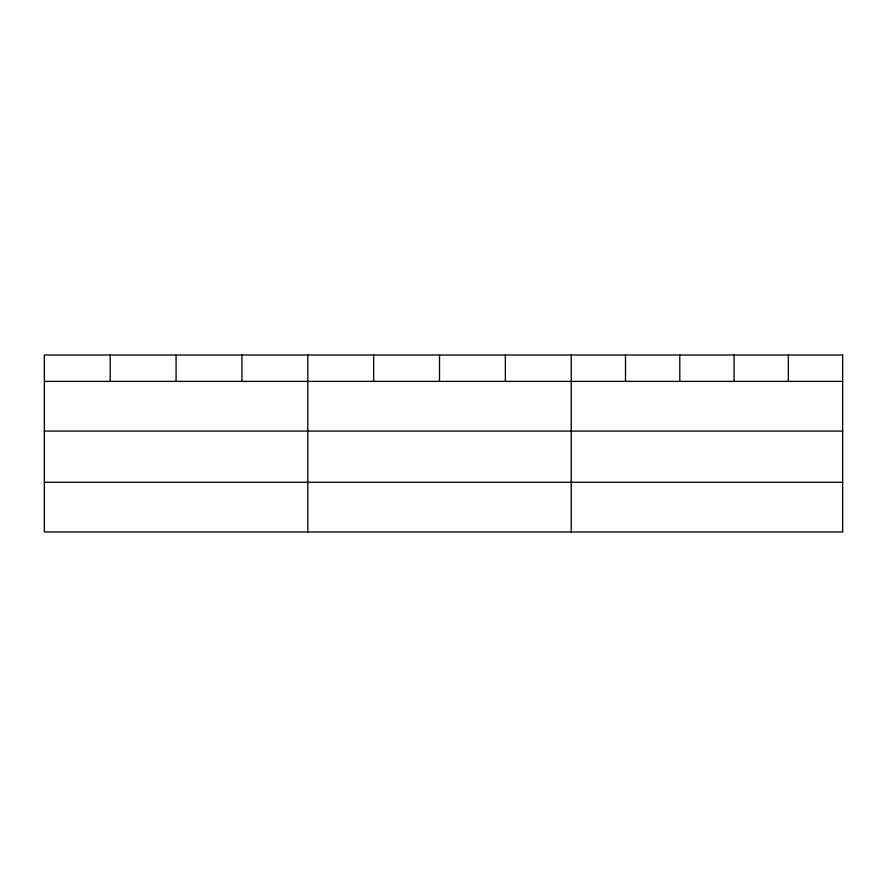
<?xml version="1.0" encoding="UTF-8"?>
<svg xmlns="http://www.w3.org/2000/svg" width="887" height="887" viewBox="0 0 887 887"><rect width="100%" height="100%" fill="white"/><g stroke="black" fill="none" stroke-linecap="round" stroke-linejoin="round"><path stroke-width="1.33" d="M44.35 381.388L842.65 381.388M44.35 431.082L842.65 431.082M44.35 482.273L842.65 482.273M788.366 355.033L788.366 381.388M734.081 355.033L734.081 381.388M679.797 355.033L679.797 381.388M625.512 355.033L625.512 381.388M571.228 355.033L571.228 531.967M505.368 355.033L505.368 381.388M439.508 355.033L439.508 381.388M373.649 355.033L373.649 381.388M307.789 355.033L307.789 531.967M241.929 355.033L241.929 381.388M176.07 355.033L176.07 381.388M110.21 355.033L110.21 381.388M842.65 355.033L44.35 355.033L44.35 531.967L842.65 531.967L842.65 355.033"/></g></svg>
